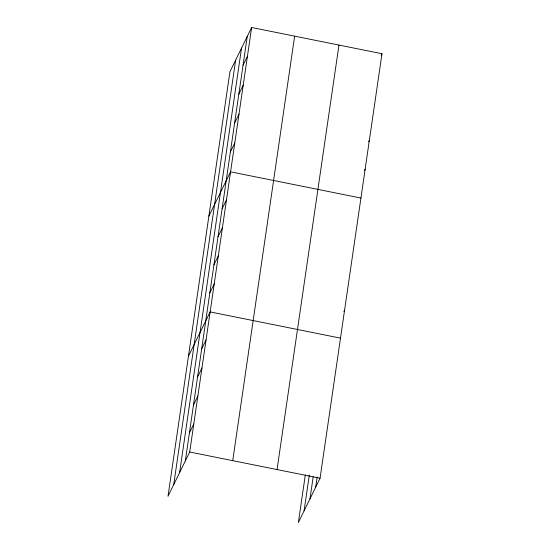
<?xml version="1.0" encoding="UTF-8"?>
<svg xmlns="http://www.w3.org/2000/svg" width="550" height="550" viewBox="0 0 550 550"><rect width="100%" height="100%" fill="white"/><g stroke="black" fill="none" stroke-linecap="round" stroke-linejoin="round"><path stroke-width="0.82" d="M173.724 484.626L235.641 60.115M179.609 472.608L241.526 48.104M185.316 460.955L247.239 36.451M251.625 27.5L229.934 71.775L168.011 496.279L189.702 452.004L251.625 27.5L381.989 53.721L320.066 478.225L298.375 522.5L305.312 474.953M232.726 460.659L294.642 36.156M277.049 469.569L338.965 45.066M304.088 510.84L309.293 475.186M309.973 498.829L313.191 476.754M315.686 487.169L317.171 476.987M243.024 65.312L247.411 56.368M238.817 94.181L243.203 85.229M234.609 123.049L238.989 114.098M230.395 151.917L234.781 142.966M208.876 216.109L230.567 171.834L360.938 198.048M222.097 208.801L226.483 199.849M218.013 236.816L222.393 227.865M213.923 264.832L218.309 255.881M209.839 292.847L214.225 283.903M188.444 356.194L210.134 311.919L340.505 338.14M201.664 348.886L206.051 339.934M197.581 376.901L201.96 367.95M193.49 404.917L197.876 395.973M189.406 432.939L193.786 423.988M381.26 55.213L381.989 53.721M368.624 141.811L369.359 140.319M364.416 170.679L365.145 169.187M343.86 311.609L344.589 310.118M189.702 452.004L320.066 478.225"/></g></svg>
